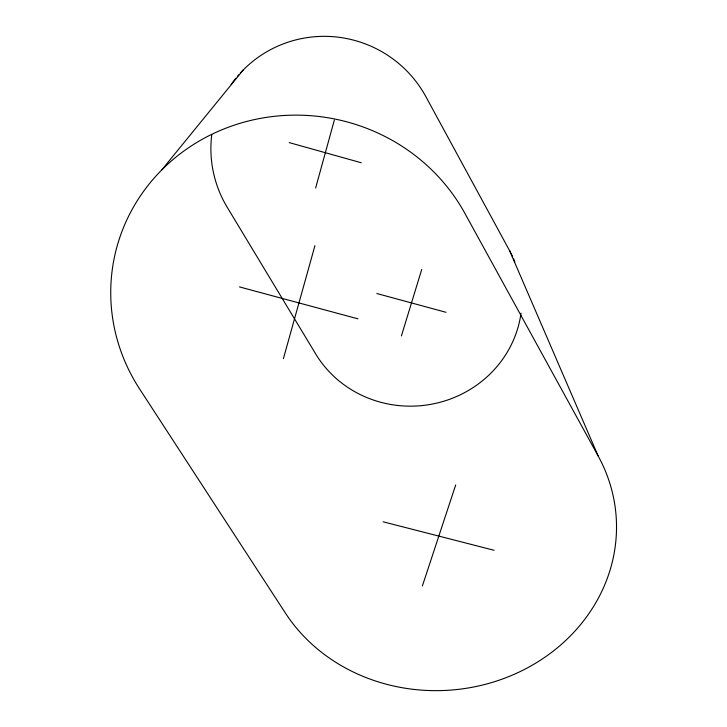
<?xml version="1.0" encoding="UTF-8"?>
<svg xmlns="http://www.w3.org/2000/svg" width="727" height="727" viewBox="0 0 727 727"><rect width="100%" height="100%" fill="white"/><g stroke="black" fill="none" stroke-linecap="round" stroke-linejoin="round"><path stroke-width="1.09" d="M315.618 188.039L334.356 120.082M283.385 358.693L314.936 245.681M401.422 335.901L421.724 269.453M422.378 585.962L455.693 484.973M161.721 169.964L243.318 69.892M383.147 521.804L494.106 550.284M239.474 286.911L357.966 318.835M376.831 293.526L446.005 312.301M289.264 142.619L361.283 162.766M598.176 456.029L464.853 213.302A188.266 179.96 9.8 0 0 204.551 138.03A188.266 179.96 9.8 0 0 139.639 389.018L285.475 613.161A177.751 160.849 -4.8 0 0 523.022 670.158A177.751 160.849 -4.8 0 0 598.176 456.029L509.591 250.67L425.895 96.7A114.657 113.212 24.5 0 0 240.246 73.118M521.023 313.164A110.54 105.788 -6.6 0 1 432.892 403.948A110.54 105.788 -6.6 0 1 315.709 353.976L227.269 207.368A114.657 113.212 24.5 0 1 211.775 134.64M509.591 250.67A110.54 105.788 -6.6 0 1 512.608 256.676M513.535 258.73A110.54 105.788 -6.6 0 1 514.825 261.847M231.141 84.468A114.657 113.212 24.5 0 1 235.866 78.198M237.293 76.471A114.657 113.212 24.5 0 1 238.756 74.781"/></g></svg>
